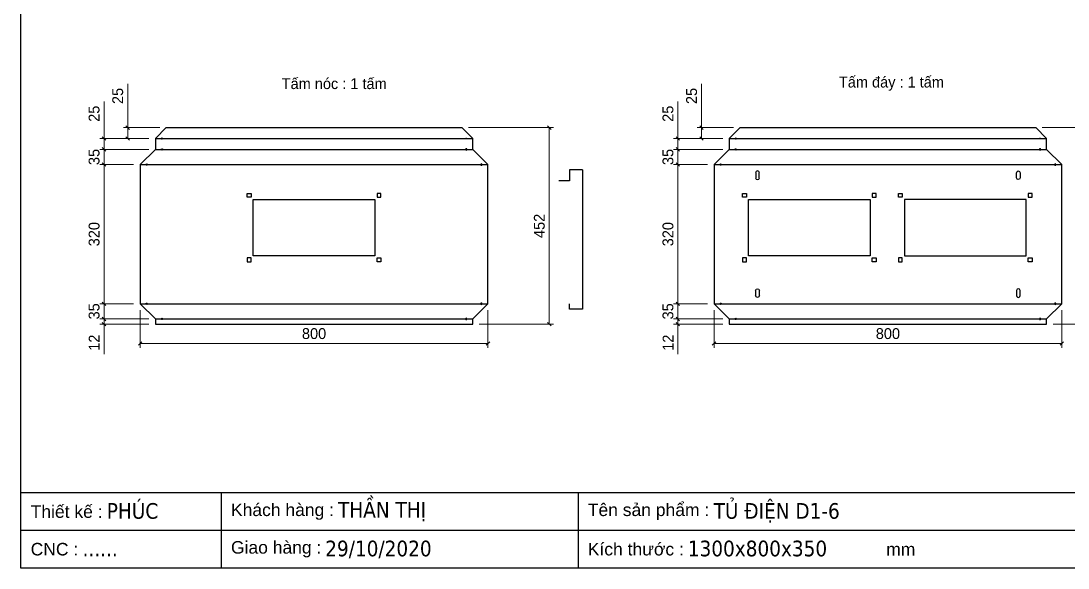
# Model space of a CAD drawing. Header units: millimetres. Extents: x 0 to 4277, y 0 to 3024.
# Drawn here: x 0 to 2409, y 0 to 1258 of the extents above; entities that cross this region are included whole.
import ezdxf
from ezdxf.enums import TextEntityAlignment as Align

# ---------------------------------------------------------------- set-up
doc = ezdxf.new("R2010")
doc.units = ezdxf.units.MM
doc.layers.add('CNC', color=7, linetype='Continuous')
doc.layers.add('DIM', color=253, linetype='Continuous')
doc.styles.add('Arial', font='arial.ttf')
doc.styles.add('Tahoma (Input Text)', font='tahoma.ttf')
doc.dimstyles.new('Dim-25', dxfattribs={"dimtxt": 25, "dimasz": 8, "dimexe": 10, "dimexo": 15, "dimgap": 10, "dimtad": 1, "dimdec": 0, "dimtxsty": 'Standard', "dimblk": 'OBLIQUE', "dimcen": 10, "dimclrd": 5, "dimclre": 5, "dimclrt": 3, "dimazin": 3, "dimtfac": 1, "dimtdec": 0, "dimtmove": 0, "dimatfit": 3, "dimldrblk": 'OBLIQUE', "dimlwd": 9, "dimlwe": 9})

# ---------------------------------------------------------------- blocks, each defined once
blk = doc.blocks.new('khungtenAsean2')
at = {"color": 7}
for p, q in [((2970, -1980), (0, -1980)), ((320, -1980), (320, -2100)), ((890, -1980), (890, -2100)), ((2020, -2040), (0, -2040))]:
    blk.add_line(p, q, dxfattribs=at)
blk.add_lwpolyline([(0, 0), (2970, 0), (2970, -2100), (0, -2100)], close=True, dxfattribs=at)
at = {"color": 2, "char_height": 20, "width": 917.634, "attachment_point": 4, "style": 'Arial'}
for s, insert in [('  Thiết kế :', (0, -2010)), ('  Khách hàng :', (320, -2010)), ('  Tên sản phẩm :', (890, -2010)), ('  Giao hàng :', (320, -2070)), ('  CNC :', (0, -2070)), ('  Kích thước :', (890, -2070)), ('mm', (1382.3, -2070))]:
    blk.add_mtext(s, dxfattribs=dict(at, insert=insert))
at = {"color": 1, "style": 'Tahoma (Input Text)', "flags": 8}
for tag, p in [('#01', (137.1, -2021.3)), ('#03', (506.6, -2019.3)), ('#05', (1106.6, -2021.3)), ('#07', (1834.7, -2021.3)), ('#09', (2146.7, -2021.3)), ('#02', (98.5, -2081.3)), ('#04', (486.1, -2081.3)), ('#06', (1065.3, -2081.3)), ('#08', (1817.4, -2081.3)), ('#10', (2146.7, -2081.3))]:
    blk.add_attdef(tag, p, '', height=25, dxfattribs=at)
blk.add_attdef('#11', text='', height=25, dxfattribs=at).set_placement((2915, -2067.3), align=Align.CENTER)
blk = doc.blocks.new('*D49')
at = {"color": 0, "linetype": 'ByBlock', "lineweight": -2}
for p, q in [((278.3, 520.2), (270.3, 512.2)), ((1070.3, 512.2), (1078.3, 520.2))]:
    blk.add_line(p, q, dxfattribs=at)
at = {"layer": 'Defpoints', "color": 0, "transparency": 16777216}
for p in [(274.3, 607.8), (1074.3, 607.8), (1074.3, 516.2)]:
    blk.add_point(p, dxfattribs=at)
at = {"layer": 'DIM', "color": 5, "lineweight": 9, "transparency": 16777216}
for p, q in [((274.3, 592.8), (274.3, 506.2)), ((1074.3, 592.8), (1074.3, 506.2)), ((274.3, 516.2), (1074.3, 516.2))]:
    blk.add_line(p, q, dxfattribs=at)
at = {"layer": 'DIM', "color": 3, "transparency": 16777216, "insert": (674.3, 539), "char_height": 25, "attachment_point": 5}
blk.add_mtext('800', dxfattribs=at)
blk = doc.blocks.new('_Oblique')
at = {"color": 0, "linetype": 'ByBlock', "lineweight": -2}
blk.add_line((-0.5, -0.5), (0.5, 0.5), dxfattribs=at)
blk = doc.blocks.new('*D50')
at = {"color": 0, "linetype": 'ByBlock', "lineweight": -2}
for p, q in [((195.2, 923.8), (187.2, 931.8)), ((187.2, 611.8), (195.2, 603.8))]:
    blk.add_line(p, q, dxfattribs=at)
at = {"layer": 'Defpoints', "color": 0, "transparency": 16777216}
for p in [(274.3, 927.8), (191.2, 607.8), (274.3, 607.8)]:
    blk.add_point(p, dxfattribs=at)
at = {"layer": 'DIM', "color": 5, "lineweight": 9, "transparency": 16777216}
for p, q in [((259.3, 927.8), (181.2, 927.8)), ((191.2, 927.8), (191.2, 607.8)), ((259.3, 607.8), (181.2, 607.8))]:
    blk.add_line(p, q, dxfattribs=at)
at = {"layer": 'DIM', "color": 3, "transparency": 16777216, "insert": (168.4, 767.8), "char_height": 25, "attachment_point": 5, "rotation": 90}
blk.add_mtext('320', dxfattribs=at)
blk = doc.blocks.new('*D51')
at = {"color": 0, "linetype": 'ByBlock', "lineweight": -2}
for p, q in [((195.2, 603.8), (187.2, 611.8)), ((187.2, 576.8), (195.2, 568.8))]:
    blk.add_line(p, q, dxfattribs=at)
at = {"layer": 'Defpoints', "color": 0, "transparency": 16777216}
for p in [(274.3, 607.8), (191.2, 572.8), (309.3, 572.8)]:
    blk.add_point(p, dxfattribs=at)
at = {"layer": 'DIM', "color": 5, "lineweight": 9, "transparency": 16777216}
for p, q in [((259.3, 607.8), (181.2, 607.8)), ((191.2, 607.8), (191.2, 572.8)), ((294.3, 572.8), (181.2, 572.8))]:
    blk.add_line(p, q, dxfattribs=at)
at = {"layer": 'DIM', "color": 3, "transparency": 16777216, "insert": (168.4, 590.3), "char_height": 25, "attachment_point": 5, "rotation": 90}
blk.add_mtext('35', dxfattribs=at)
blk = doc.blocks.new('*D52')
at = {"color": 0, "linetype": 'ByBlock', "lineweight": -2}
for p, q in [((187.2, 576.8), (195.2, 568.8)), ((195.2, 556.8), (187.2, 564.8))]:
    blk.add_line(p, q, dxfattribs=at)
at = {"layer": 'Defpoints', "color": 0, "transparency": 16777216}
for p in [(191.2, 560.8), (309.3, 572.8), (309.3, 560.8)]:
    blk.add_point(p, dxfattribs=at)
at = {"layer": 'DIM', "color": 5, "lineweight": 9, "transparency": 16777216}
for p, q in [((191.2, 572.8), (191.2, 580.8)), ((294.3, 572.8), (181.2, 572.8)), ((294.3, 560.8), (181.2, 560.8)), ((191.2, 572.8), (191.2, 560.8)), ((191.2, 560.8), (191.2, 491.6))]:
    blk.add_line(p, q, dxfattribs=at)
at = {"layer": 'DIM', "color": 3, "transparency": 16777216, "insert": (168.6, 518.2), "char_height": 25, "attachment_point": 5, "rotation": 90}
blk.add_mtext('12', dxfattribs=at)
blk = doc.blocks.new('*D53')
at = {"color": 0, "linetype": 'ByBlock', "lineweight": -2}
for p, q in [((1219.4, 1008.8), (1211.4, 1016.8)), ((1211.4, 564.8), (1219.4, 556.8))]:
    blk.add_line(p, q, dxfattribs=at)
at = {"layer": 'Defpoints', "color": 0, "transparency": 16777216}
for p in [(1014.3, 1012.8), (1039.3, 560.8), (1215.4, 560.8)]:
    blk.add_point(p, dxfattribs=at)
at = {"layer": 'DIM', "color": 5, "lineweight": 9, "transparency": 16777216}
for p, q in [((1029.3, 1012.8), (1225.4, 1012.8)), ((1215.4, 1012.8), (1215.4, 560.8)), ((1054.3, 560.8), (1225.4, 560.8))]:
    blk.add_line(p, q, dxfattribs=at)
at = {"layer": 'DIM', "color": 3, "transparency": 16777216, "insert": (1192.6, 786.8), "char_height": 25, "attachment_point": 5, "rotation": 90}
blk.add_mtext('452', dxfattribs=at)
blk = doc.blocks.new('*D54')
at = {"color": 0, "linetype": 'ByBlock', "lineweight": -2}
for p, q in [((195.2, 958.8), (187.2, 966.8)), ((187.2, 931.8), (195.2, 923.8))]:
    blk.add_line(p, q, dxfattribs=at)
at = {"layer": 'Defpoints', "color": 0, "transparency": 16777216}
for p in [(191.2, 962.8), (309.3, 962.8), (274.3, 927.8)]:
    blk.add_point(p, dxfattribs=at)
at = {"layer": 'DIM', "color": 5, "lineweight": 9, "transparency": 16777216}
for p, q in [((294.3, 962.8), (181.2, 962.8)), ((191.2, 927.8), (191.2, 962.8)), ((259.3, 927.8), (181.2, 927.8))]:
    blk.add_line(p, q, dxfattribs=at)
at = {"layer": 'DIM', "color": 3, "transparency": 16777216, "insert": (168.4, 945.3), "char_height": 25, "attachment_point": 5, "rotation": 90}
blk.add_mtext('35', dxfattribs=at)
blk = doc.blocks.new('*D55')
at = {"color": 0, "linetype": 'ByBlock', "lineweight": -2}
for p, q in [((195.2, 983.8), (187.2, 991.8)), ((187.2, 966.8), (195.2, 958.8))]:
    blk.add_line(p, q, dxfattribs=at)
at = {"layer": 'Defpoints', "color": 0, "transparency": 16777216}
for p in [(191.2, 987.8), (309.3, 987.8), (309.3, 962.8)]:
    blk.add_point(p, dxfattribs=at)
at = {"layer": 'DIM', "color": 5, "lineweight": 9, "transparency": 16777216}
for p, q in [((191.2, 987.8), (191.2, 1072.9)), ((294.3, 987.8), (181.2, 987.8)), ((191.2, 962.8), (191.2, 987.8)), ((294.3, 962.8), (181.2, 962.8))]:
    blk.add_line(p, q, dxfattribs=at)
at = {"layer": 'DIM', "color": 3, "transparency": 16777216, "insert": (168.4, 1044.7), "char_height": 25, "attachment_point": 5, "rotation": 90}
blk.add_mtext('25', dxfattribs=at)
blk = doc.blocks.new('*D56')
at = {"color": 0, "linetype": 'ByBlock', "lineweight": -2}
for p, q in [((249.6, 1008.8), (241.6, 1016.8)), ((241.6, 991.8), (249.6, 983.8))]:
    blk.add_line(p, q, dxfattribs=at)
at = {"layer": 'Defpoints', "color": 0, "transparency": 16777216}
for p in [(245.6, 1012.8), (334.3, 1012.8), (309.3, 987.8)]:
    blk.add_point(p, dxfattribs=at)
at = {"layer": 'DIM', "color": 5, "lineweight": 9, "transparency": 16777216}
for p, q in [((245.6, 1012.8), (245.6, 1113.8)), ((319.3, 1012.8), (235.6, 1012.8)), ((245.6, 987.8), (245.6, 1012.8)), ((294.3, 987.8), (235.6, 987.8))]:
    blk.add_line(p, q, dxfattribs=at)
at = {"layer": 'DIM', "color": 3, "transparency": 16777216, "insert": (222.8, 1085.6), "char_height": 25, "attachment_point": 5, "rotation": 90}
blk.add_mtext('25', dxfattribs=at)
blk = doc.blocks.new('f3daunguoc')
at = {"layer": 'CNC', "color": 2, "lineweight": -3}
blk.add_circle((0, 0), 1.5, dxfattribs=at)
blk = doc.blocks.new('f2dauxuoi')
at = {"layer": 'CNC', "color": 2, "lineweight": -3}
blk.add_circle((0, 0), 1, dxfattribs=at)
blk = doc.blocks.new('*D57')
at = {"color": 0, "linetype": 'ByBlock', "lineweight": -2}
for p, q in [((1598.4, 520.2), (1590.4, 512.2)), ((2390.4, 512.2), (2398.4, 520.2))]:
    blk.add_line(p, q, dxfattribs=at)
at = {"layer": 'Defpoints', "color": 0, "transparency": 16777216}
for p in [(1594.4, 607.8), (2394.4, 607.8), (2394.4, 516.2)]:
    blk.add_point(p, dxfattribs=at)
at = {"layer": 'DIM', "color": 5, "lineweight": 9, "transparency": 16777216}
for p, q in [((1594.4, 592.8), (1594.4, 506.2)), ((2394.4, 592.8), (2394.4, 506.2)), ((1594.4, 516.2), (2394.4, 516.2))]:
    blk.add_line(p, q, dxfattribs=at)
at = {"layer": 'DIM', "color": 3, "transparency": 16777216, "insert": (1994.4, 539), "char_height": 25, "attachment_point": 5}
blk.add_mtext('800', dxfattribs=at)
blk = doc.blocks.new('*D58')
at = {"color": 0, "linetype": 'ByBlock', "lineweight": -2}
for p, q in [((1515.2, 923.8), (1507.2, 931.8)), ((1507.2, 611.8), (1515.2, 603.8))]:
    blk.add_line(p, q, dxfattribs=at)
at = {"layer": 'Defpoints', "color": 0, "transparency": 16777216}
for p in [(1594.4, 927.8), (1511.2, 607.8), (1594.4, 607.8)]:
    blk.add_point(p, dxfattribs=at)
at = {"layer": 'DIM', "color": 5, "lineweight": 9, "transparency": 16777216}
for p, q in [((1579.4, 927.8), (1501.2, 927.8)), ((1511.2, 927.8), (1511.2, 607.8)), ((1579.4, 607.8), (1501.2, 607.8))]:
    blk.add_line(p, q, dxfattribs=at)
at = {"layer": 'DIM', "color": 3, "transparency": 16777216, "insert": (1488.5, 767.8), "char_height": 25, "attachment_point": 5, "rotation": 90}
blk.add_mtext('320', dxfattribs=at)
blk = doc.blocks.new('*D59')
at = {"color": 0, "linetype": 'ByBlock', "lineweight": -2}
for p, q in [((1515.2, 603.8), (1507.2, 611.8)), ((1507.2, 576.8), (1515.2, 568.8))]:
    blk.add_line(p, q, dxfattribs=at)
at = {"layer": 'Defpoints', "color": 0, "transparency": 16777216}
for p in [(1594.4, 607.8), (1511.2, 572.8), (1629.4, 572.8)]:
    blk.add_point(p, dxfattribs=at)
at = {"layer": 'DIM', "color": 5, "lineweight": 9, "transparency": 16777216}
for p, q in [((1579.4, 607.8), (1501.2, 607.8)), ((1511.2, 607.8), (1511.2, 572.8)), ((1614.4, 572.8), (1501.2, 572.8))]:
    blk.add_line(p, q, dxfattribs=at)
at = {"layer": 'DIM', "color": 3, "transparency": 16777216, "insert": (1488.5, 590.3), "char_height": 25, "attachment_point": 5, "rotation": 90}
blk.add_mtext('35', dxfattribs=at)
blk = doc.blocks.new('*D60')
at = {"color": 0, "linetype": 'ByBlock', "lineweight": -2}
for p, q in [((1507.2, 576.8), (1515.2, 568.8)), ((1515.2, 556.8), (1507.2, 564.8))]:
    blk.add_line(p, q, dxfattribs=at)
at = {"layer": 'Defpoints', "color": 0, "transparency": 16777216}
for p in [(1511.2, 560.8), (1629.4, 572.8), (1629.4, 560.8)]:
    blk.add_point(p, dxfattribs=at)
at = {"layer": 'DIM', "color": 5, "lineweight": 9, "transparency": 16777216}
for p, q in [((1511.2, 572.8), (1511.2, 580.8)), ((1614.4, 572.8), (1501.2, 572.8)), ((1614.4, 560.8), (1501.2, 560.8)), ((1511.2, 572.8), (1511.2, 560.8)), ((1511.2, 560.8), (1511.2, 491.6))]:
    blk.add_line(p, q, dxfattribs=at)
at = {"layer": 'DIM', "color": 3, "transparency": 16777216, "insert": (1488.7, 518.2), "char_height": 25, "attachment_point": 5, "rotation": 90}
blk.add_mtext('12', dxfattribs=at)
blk = doc.blocks.new('*D61')
at = {"color": 0, "linetype": 'ByBlock', "lineweight": -2}
for p, q in [((2539.4, 1008.8), (2531.4, 1016.8)), ((2531.4, 564.8), (2539.4, 556.8))]:
    blk.add_line(p, q, dxfattribs=at)
at = {"layer": 'Defpoints', "color": 0, "transparency": 16777216}
for p in [(2334.4, 1012.8), (2359.4, 560.8), (2535.4, 560.8)]:
    blk.add_point(p, dxfattribs=at)
at = {"layer": 'DIM', "color": 5, "lineweight": 9, "transparency": 16777216}
for p, q in [((2349.4, 1012.8), (2545.4, 1012.8)), ((2535.4, 1012.8), (2535.4, 560.8)), ((2374.4, 560.8), (2545.4, 560.8))]:
    blk.add_line(p, q, dxfattribs=at)
at = {"layer": 'DIM', "color": 3, "transparency": 16777216, "insert": (2512.7, 786.8), "char_height": 25, "attachment_point": 5, "rotation": 90}
blk.add_mtext('452', dxfattribs=at)
blk = doc.blocks.new('*D62')
at = {"color": 0, "linetype": 'ByBlock', "lineweight": -2}
for p, q in [((1515.2, 958.8), (1507.2, 966.8)), ((1507.2, 931.8), (1515.2, 923.8))]:
    blk.add_line(p, q, dxfattribs=at)
at = {"layer": 'Defpoints', "color": 0, "transparency": 16777216}
for p in [(1511.2, 962.8), (1629.4, 962.8), (1594.4, 927.8)]:
    blk.add_point(p, dxfattribs=at)
at = {"layer": 'DIM', "color": 5, "lineweight": 9, "transparency": 16777216}
for p, q in [((1614.4, 962.8), (1501.2, 962.8)), ((1511.2, 927.8), (1511.2, 962.8)), ((1579.4, 927.8), (1501.2, 927.8))]:
    blk.add_line(p, q, dxfattribs=at)
at = {"layer": 'DIM', "color": 3, "transparency": 16777216, "insert": (1488.5, 945.3), "char_height": 25, "attachment_point": 5, "rotation": 90}
blk.add_mtext('35', dxfattribs=at)
blk = doc.blocks.new('*D63')
at = {"color": 0, "linetype": 'ByBlock', "lineweight": -2}
for p, q in [((1515.2, 983.8), (1507.2, 991.8)), ((1507.2, 966.8), (1515.2, 958.8))]:
    blk.add_line(p, q, dxfattribs=at)
at = {"layer": 'Defpoints', "color": 0, "transparency": 16777216}
for p in [(1511.2, 987.8), (1629.4, 987.8), (1629.4, 962.8)]:
    blk.add_point(p, dxfattribs=at)
at = {"layer": 'DIM', "color": 5, "lineweight": 9, "transparency": 16777216}
for p, q in [((1511.2, 987.8), (1511.2, 1072.9)), ((1614.4, 987.8), (1501.2, 987.8)), ((1511.2, 962.8), (1511.2, 987.8)), ((1614.4, 962.8), (1501.2, 962.8))]:
    blk.add_line(p, q, dxfattribs=at)
at = {"layer": 'DIM', "color": 3, "transparency": 16777216, "insert": (1488.5, 1044.7), "char_height": 25, "attachment_point": 5, "rotation": 90}
blk.add_mtext('25', dxfattribs=at)
blk = doc.blocks.new('*D64')
at = {"color": 0, "linetype": 'ByBlock', "lineweight": -2}
for p, q in [((1569.6, 1008.8), (1561.6, 1016.8)), ((1561.6, 991.8), (1569.6, 983.8))]:
    blk.add_line(p, q, dxfattribs=at)
at = {"layer": 'Defpoints', "color": 0, "transparency": 16777216}
for p in [(1565.6, 1012.8), (1654.4, 1012.8), (1629.4, 987.8)]:
    blk.add_point(p, dxfattribs=at)
at = {"layer": 'DIM', "color": 5, "lineweight": 9, "transparency": 16777216}
for p, q in [((1565.6, 1012.8), (1565.6, 1113.8)), ((1639.4, 1012.8), (1555.6, 1012.8)), ((1565.6, 987.8), (1565.6, 1012.8)), ((1614.4, 987.8), (1555.6, 987.8))]:
    blk.add_line(p, q, dxfattribs=at)
at = {"layer": 'DIM', "color": 3, "transparency": 16777216, "insert": (1542.9, 1085.6), "char_height": 25, "attachment_point": 5, "rotation": 90}
blk.add_mtext('25', dxfattribs=at)
blk = doc.blocks.new('ovan8.5x20')
at = {"layer": 'CNC', "color": 2, "lineweight": -3}
for p, q in [((5.7, 4.2), (-5.8, 4.2)), ((-5.8, -4.2), (5.7, -4.2))]:
    blk.add_line(p, q, dxfattribs=at)
for centre, start, end in [((-5.8, 0), 90, 270), ((5.7, 0), 270, 90)]:
    blk.add_arc(centre, 4.25, start, end, dxfattribs=at)

msp = doc.modelspace()

# ---------------------------------------------------------------- linework, layer by layer
at = {"color": 7}
for p, q in [((309.3, 987.8), (334.3, 1012.8)), ((334.3, 1012.8), (1014.3, 1012.8)), ((1039.3, 987.8), (1014.3, 1012.8)), ((1629.4, 987.8), (1654.4, 1012.8)), ((1654.4, 1012.8), (2334.4, 1012.8)), ((2359.4, 987.8), (2334.4, 1012.8)), ((309.3, 987.8), (1039.3, 987.8)), ((1629.4, 987.8), (2359.4, 987.8)), ((309.3, 962.8), (274.3, 927.8)), ((309.3, 962.8), (1039.3, 962.8)), ((1039.3, 962.8), (1074.3, 927.8)), ((1629.4, 962.8), (1594.4, 927.8)), ((1629.4, 962.8), (2359.4, 962.8)), ((2359.4, 962.8), (2394.4, 927.8)), ((274.3, 927.8), (1074.3, 927.8)), ((1292.1, 915.6), (1262.1, 915.6)), ((1262.1, 915.6), (1262.1, 890.6)), ((1292.1, 915.6), (1292.1, 595.6)), ((1594.4, 927.8), (2394.4, 927.8)), ((1262.1, 890.6), (1237.1, 890.6)), ((274.3, 607.8), (1074.3, 607.8)), ((274.3, 607.8), (309.3, 572.8)), ((1074.3, 607.8), (1039.3, 572.8)), ((1262.1, 595.6), (1262.1, 607.6)), ((1594.4, 607.8), (2394.4, 607.8)), ((1594.4, 607.8), (1629.4, 572.8)), ((2394.4, 607.8), (2359.4, 572.8)), ((1292.1, 595.6), (1262.1, 595.6)), ((309.3, 572.8), (1039.3, 572.8)), ((1629.4, 572.8), (2359.4, 572.8))]:
    msp.add_line(p, q, dxfattribs=at)
for points in [[(309.3, 987.8), (309.3, 962.8)], [(1039.3, 962.8), (1039.3, 987.8)], [(1629.4, 987.8), (1629.4, 962.8)], [(2359.4, 962.8), (2359.4, 987.8)], [(274.3, 927.8), (274.3, 607.8)], [(1074.3, 607.8), (1074.3, 927.8)], [(1594.4, 927.8), (1594.4, 607.8)], [(2394.4, 607.8), (2394.4, 927.8)], [(309.3, 572.8), (309.3, 560.8), (1039.3, 560.8), (1039.3, 572.8)], [(1629.4, 572.8), (1629.4, 560.8), (2359.4, 560.8), (2359.4, 572.8)]]:
    msp.add_lwpolyline(points, dxfattribs=at)
at = {"color": 2}
for points in [[(529.6, 852.6), (520.6, 852.6), (520.6, 861.6), (529.6, 861.6)], [(534.3, 847.8), (814.3, 847.8), (814.3, 717.8), (534.3, 717.8)], [(819.1, 852.6), (828.1, 852.6), (828.1, 861.6), (819.1, 861.6)], [(1668.9, 852.6), (1659.9, 852.6), (1659.9, 861.6), (1668.9, 861.6)], [(1673.6, 847.8), (1953.6, 847.8), (1953.6, 717.8), (1673.6, 717.8)], [(1958.4, 852.6), (1967.4, 852.6), (1967.4, 861.6), (1958.4, 861.6)], [(2027.5, 852.6), (2018.5, 852.6), (2018.5, 861.6), (2027.5, 861.6)], [(2312.2, 847.8), (2032.2, 847.8), (2032.2, 717.8), (2312.2, 717.8)], [(2317, 852.6), (2326, 852.6), (2326, 861.6), (2317, 861.6)], [(529.6, 713.1), (520.6, 713.1), (520.6, 704.1), (529.6, 704.1)], [(819.1, 713.1), (828.1, 713.1), (828.1, 704.1), (819.1, 704.1)], [(1668.9, 713.1), (1659.9, 713.1), (1659.9, 704.1), (1668.9, 704.1)], [(1958.4, 713.1), (1967.4, 713.1), (1967.4, 704.1), (1958.4, 704.1)], [(2027.5, 713.1), (2018.5, 713.1), (2018.5, 704.1), (2027.5, 704.1)], [(2317, 713.1), (2326, 713.1), (2326, 704.1), (2317, 704.1)]]:
    msp.add_lwpolyline(points, close=True, dxfattribs=at)

# ---------------------------------------------------------------- block references
ref = msp.add_blockref('khungtenAsean2', (0, 3024), dxfattribs=dict(xscale=1.440000000002328, yscale=1.440000000002328, zscale=1.440000000002328))
ref.add_attrib('#06', '1300x800x350', (1534.1, 27), dxfattribs={"color": 1, "height": 36, "style": 'Tahoma (Input Text)'})
ref.add_attrib('#05', 'TỦ ĐIỆN D1-6', (1593.5, 113.4), dxfattribs={"color": 1, "height": 36, "style": 'Tahoma (Input Text)'})
ref.add_attrib('#04', '29/10/2020', (700, 27), dxfattribs={"color": 1, "height": 36, "style": 'Tahoma (Input Text)'})
ref.add_attrib('#03', 'THẦN THỊ', (729.5, 116.2), dxfattribs={"color": 1, "height": 36, "style": 'Tahoma (Input Text)'})
ref.add_attrib('#02', '......', (141.8, 27), dxfattribs={"color": 1, "height": 36, "style": 'Tahoma (Input Text)'})
ref.add_attrib('#01', 'PHÚC', (197.4, 113.4), dxfattribs={"color": 1, "height": 36, "style": 'Tahoma (Input Text)'})
at = {"lineweight": -3, "xscale": -1, "rotation": 90}
for name, p in [('f2dauxuoi', (324.3, 987.8)), ('f2dauxuoi', (1644.4, 987.8)), ('f3daunguoc', (1024.3, 962.8)), ('f3daunguoc', (2344.4, 962.8)), ('f3daunguoc', (1059.3, 927.8)), ('f3daunguoc', (2379.4, 927.8)), ('f3daunguoc', (1059.3, 607.8)), ('f3daunguoc', (2379.4, 607.8)), ('f3daunguoc', (1024.3, 572.8)), ('f3daunguoc', (2344.4, 572.8))]:
    msp.add_blockref(name, p, dxfattribs=at)
at = {"lineweight": -3, "rotation": 270}
for name, p in [('f2dauxuoi', (1024.3, 987.8)), ('f2dauxuoi', (2344.4, 987.8)), ('f3daunguoc', (324.3, 962.8)), ('f3daunguoc', (1644.4, 962.8)), ('f3daunguoc', (289.3, 927.8)), ('f3daunguoc', (1609.4, 927.8)), ('f3daunguoc', (289.3, 607.8)), ('f3daunguoc', (1609.4, 607.8)), ('f3daunguoc', (324.3, 572.8)), ('f3daunguoc', (1644.4, 572.8))]:
    msp.add_blockref(name, p, dxfattribs=at)
at = {"layer": 'CNC', "lineweight": -3}
for p, rotation in [((1694.4, 903.3), 90), ((2294.4, 632.4), 270)]:
    msp.add_blockref('ovan8.5x20', p, dxfattribs=dict(at, rotation=rotation))
at = {"layer": 'CNC', "lineweight": -3, "xscale": -1}
for p, rotation in [((2294.4, 903.3), 270), ((1694.4, 632.4), 90)]:
    msp.add_blockref('ovan8.5x20', p, dxfattribs=dict(at, rotation=rotation))

# ---------------------------------------------------------------- texts
at = {"color": 2, "char_height": 25, "width": 785, "attachment_point": 5}
for s, insert in [('Tấm đáy : 1 tấm', (2002.5, 1113.8)), ('Tấm nóc : 1 tấm', (720.6, 1113.8))]:
    msp.add_mtext(s, dxfattribs=dict(at, insert=insert))

# ---------------------------------------------------------------- dimensions: what is measured, and where the dimension line sits
at = {"layer": 'DIM', "color": 7}
for base, p1, p2, picture, middle in [((245.6, 1012.8), (309.3, 987.8), (334.3, 1012.8), '*D56', (245.6, 1085.6)), ((1565.6, 1012.8), (1629.4, 987.8), (1654.4, 1012.8), '*D64', (1565.6, 1085.6)), ((191.2, 987.8), (309.3, 962.8), (309.3, 987.8), '*D55', (191.2, 1044.7)), ((1511.2, 987.8), (1629.4, 962.8), (1629.4, 987.8), '*D63', (1511.2, 1044.7)), ((191.2, 962.8), (274.3, 927.8), (309.3, 962.8), '*D54', (191.2, 945.3)), ((1511.2, 962.8), (1594.4, 927.8), (1629.4, 962.8), '*D62', (1511.2, 945.3)), ((191.2, 607.8), (274.3, 927.8), (274.3, 607.8), '*D50', (191.2, 767.8)), ((1511.2, 607.8), (1594.4, 927.8), (1594.4, 607.8), '*D58', (1511.2, 767.8)), ((191.2, 572.8), (274.3, 607.8), (309.3, 572.8), '*D51', (191.2, 590.3)), ((1511.2, 572.8), (1594.4, 607.8), (1629.4, 572.8), '*D59', (1511.2, 590.3))]:
    dim = msp.add_linear_dim(base=base, p1=p1, p2=p2, angle=270, dimstyle='Dim-25', dxfattribs=at)
    dim.commit()
    dim.dimension.update_dxf_attribs({"geometry": picture, "text_midpoint": middle, "dimtype": 160})
for base, p1, p2, angle, picture, middle in [((1215.4, 560.8), (1014.3, 1012.8), (1039.3, 560.8), 270, '*D53', (1192.6, 786.8)), ((2535.4, 560.8), (2334.4, 1012.8), (2359.4, 560.8), 270, '*D61', (2512.7, 786.8)), ((1074.3, 516.2), (274.3, 607.8), (1074.3, 607.8), 180, '*D49', (674.3, 539)), ((2394.4, 516.2), (1594.4, 607.8), (2394.4, 607.8), 180, '*D57', (1994.4, 539)), ((191.2, 560.8), (309.3, 572.8), (309.3, 560.8), 270, '*D52', (168.6, 518.2)), ((1511.2, 560.8), (1629.4, 572.8), (1629.4, 560.8), 270, '*D60', (1488.7, 518.2))]:
    dim = msp.add_linear_dim(base=base, p1=p1, p2=p2, angle=angle, dimstyle='Dim-25', dxfattribs=at)
    dim.commit()
    dim.dimension.update_dxf_attribs({"geometry": picture, "text_midpoint": middle})

doc.saveas('drawing.dxf')
